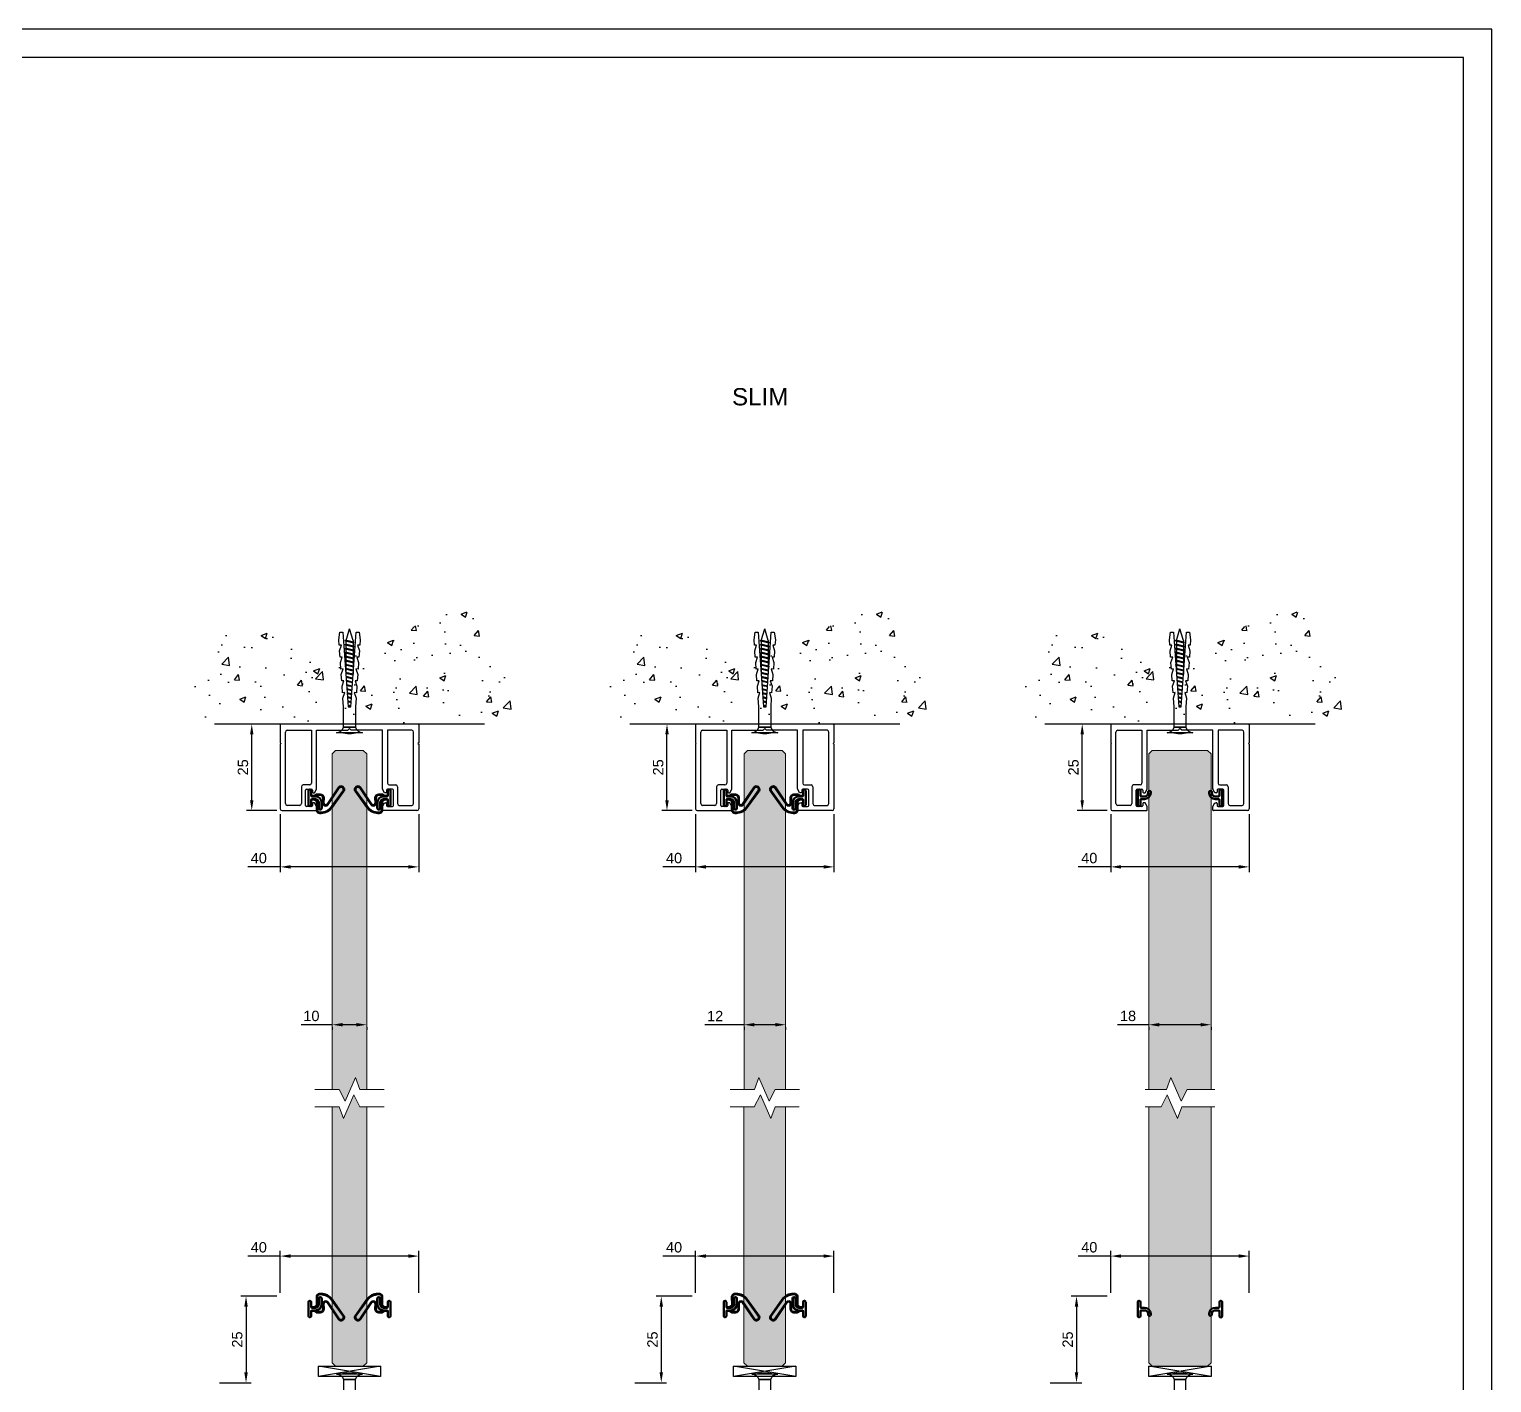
# Model space of a CAD drawing. Header units: millimetres. Extents: x 1915 to 2760, y 1145 to 1739.
# Drawn here: x 2337.8 to 2760.4, y 1347.7 to 1739 of the extents above; entities that cross this region are included whole.
import ezdxf

# ---------------------------------------------------------------- set-up
doc = ezdxf.new("R2010")
doc.units = ezdxf.units.MM
for name, color, linetype in [('48800_-_L2315', 7, 'Continuous'), ('48800_-_L3000', 7, 'Continuous'), ('Blocchi', 7, 'Continuous'), ('PARTENZA_VERTICA', 7, 'Continuous'), ('quote', 3, 'Continuous')]:
    doc.layers.add(name, color=color, linetype=linetype)
doc.layers.add('GLASS & JOINTS', color=250, linetype='Continuous', lineweight=13)
doc.layers.add('NOTES', color=7, linetype='Continuous', lineweight=15)
doc.layers.add('GLASS HATCH', color=7, linetype='Continuous', true_color=0xb8ffed, transparency=0.5)
doc.styles.get("Standard").update_dxf_attribs({"font": 'arial.ttf'})
doc.dimstyles.new('ISO-25$0', dxfattribs={"dimtxt": 3, "dimasz": 3, "dimexe": 1.5, "dimexo": 1.5, "dimgap": 1, "dimtad": 1, "dimtxsty": 'Standard', "dimcen": 2.5, "dimadec": 0, "dimazin": 0, "dimtfac": 1, "dimtmove": 0, "dimatfit": 3, "dimfxl": 1, "dimarcsym": 0})

# ---------------------------------------------------------------- blocks, each defined once
blk = doc.blocks.new('*D12')
at = {"layer": 'Defpoints', "color": 0, "transparency": 16777216}
for p in [(2544.35, 1451.99), (2556.35, 1451.99), (2556.35, 1451.21)]:
    blk.add_point(p, dxfattribs=at)
at = {"layer": 'quote', "color": 0, "lineweight": -2, "transparency": 16777216}
for p, q in [((2544.35, 1451.21), (2533, 1451.21)), ((2544.35, 1450.49), (2544.35, 1449.71)), ((2553.35, 1451.21), (2547.35, 1451.21)), ((2556.35, 1450.49), (2556.35, 1449.71))]:
    blk.add_line(p, q, dxfattribs=at)
at = {"layer": 'quote', "color": 0, "transparency": 16777216}
for points in [[(2547.35, 1451.71), (2547.35, 1450.71), (2544.35, 1451.21)], [(2553.35, 1451.71), (2553.35, 1450.71), (2556.35, 1451.21)]]:
    blk.add_solid(points, dxfattribs=at)
at = {"layer": 'quote', "color": 0, "transparency": 16777216, "insert": (2535.99, 1453.71), "char_height": 3, "attachment_point": 5}
blk.add_mtext('12', dxfattribs=at)
blk = doc.blocks.new('tassello')
at = {"color": 3}
blk.add_lwpolyline([(3, 0), (-3, 0, -0.340122), (-1.38, -1.25), (1.38, -1.25, -0.340122)], format="xyb", close=True, dxfattribs=at)
blk.add_lwpolyline([(1.87, 0, 0.133333), (-1.88, 0)], format="xyb", dxfattribs=at)
blk.add_lwpolyline([(1.38, -1.25), (-1.38, -1.25), (-1.38, -6), (-1.51, -8), (-1.1, -9.28), (-1.6, -9.24), (-1.71, -10.74), (-1.29, -12.02), (-1.79, -11.99), (-1.9, -13.48), (-1.49, -14.76), (-1.99, -14.73), (-2.09, -16.23), (-1.68, -17.51), (-2.18, -17.47), (-2.28, -18.97), (-1.87, -20.25), (-2.37, -20.22), (-2.46, -21.46), (-2.2, -23.23), (-1.51, -23.28), (-0.3, -6), (0.3, -6), (1.51, -23.28), (2.2, -23.23), (2.46, -21.46), (2.37, -20.22), (1.87, -20.25), (2.28, -18.97), (2.18, -17.47), (1.68, -17.51), (2.09, -16.23), (1.99, -14.73), (1.49, -14.76), (1.9, -13.48), (1.79, -11.99), (1.29, -12.02), (1.71, -10.74), (1.6, -9.24), (1.1, -9.28), (1.51, -8), (1.38, -6)], close=True, dxfattribs=at)
at = {"color": 8}
for points in [[(0.31, -6.22), (-0.32, -6.38)], [(0.3, -6.02), (-0.31, -6.17)], [(0.57, -9.87), (-0.59, -10.16)], [(0.55, -9.67), (-0.57, -9.95)], [(0.5, -8.96), (-0.52, -9.21)], [(0.49, -8.76), (-0.51, -9)], [(0.44, -8.05), (-0.46, -8.27)], [(0.43, -7.85), (-0.44, -8.06)], [(0.38, -7.14), (-0.39, -7.32)], [(0.36, -6.93), (-0.38, -7.11)], [(0.81, -13.32), (-0.84, -13.73)], [(0.76, -12.61), (-0.79, -12.99)], [(0.75, -12.41), (-0.77, -12.78)], [(0.7, -11.7), (-0.72, -12.05)], [(0.68, -11.5), (-0.71, -11.84)], [(0.63, -10.79), (-0.65, -11.1)], [(0.62, -10.59), (-0.64, -10.89)], [(0.92, -15.36), (-0.93, -15.81)], [(0.92, -16.29), (-0.93, -16.74)], [(0.89, -14.44), (-0.92, -14.88)], [(0.92, -15.15), (-0.93, -15.61)], [(0.92, -16.08), (-0.93, -16.53)], [(0.87, -14.24), (-0.9, -14.67)], [(0.82, -13.53), (-0.85, -13.94)], [(-0.82, -13.72), (-0.82, -13.55)], [(-0.82, -14.65), (-0.82, -13.93)], [(-0.82, -15.58), (-0.82, -14.86)], [(-0.82, -16.51), (-0.82, -15.79)], [(-0.82, -17.44), (-0.82, -16.72)], [(0.83, -14.25), (0.83, -13.55)], [(0.83, -15.18), (0.83, -14.45)], [(0.83, -16.11), (0.83, -15.38)], [(0.83, -17.03), (0.83, -16.31)], [(0.92, -17.22), (-0.93, -17.67)], [(0.92, -18.14), (-0.93, -18.6)], [(0.92, -19.07), (-0.93, -19.53)], [(0.92, -20), (-0.93, -20.45)], [(0.92, -17.01), (-0.93, -17.46)], [(0.92, -17.94), (-0.93, -18.39)], [(0.92, -18.87), (-0.93, -19.32)], [(0.92, -19.8), (-0.93, -20.25)], [(-0.82, -18.37), (-0.82, -17.64)], [(-0.82, -19.3), (-0.82, -18.57)], [(-0.82, -20.22), (-0.82, -19.5)], [(0.83, -17.96), (0.83, -17.24)], [(0.83, -18.89), (0.83, -18.17)], [(0.83, -19.82), (0.83, -19.1)], [(0.83, -20.75), (0.83, -20.03)], [(0.92, -20.93), (-0.93, -21.38)], [(0.92, -20.72), (-0.93, -21.18)], [(-0.82, -21.15), (-0.82, -20.43)], [(-0.8, -21.35), (0, -24.04)], [(0.83, -21.29), (0, -24.04)], [(0.83, -21.29), (0.83, -20.95)]]:
    blk.add_lwpolyline(points, dxfattribs=at)
for points in [[(-0.93, -15.61, 0.243659), (-0.93, -15.81)], [(-0.93, -16.53, 0.243659), (-0.93, -16.74)], [(0.92, -15.36, 0.243659), (0.92, -15.15)], [(0.92, -16.29, 0.243659), (0.92, -16.08)], [(-0.93, -17.46, 0.243659), (-0.93, -17.67)], [(-0.93, -18.39, 0.243659), (-0.93, -18.6)], [(-0.93, -19.32, 0.243659), (-0.93, -19.53)], [(-0.93, -20.25, 0.243659), (-0.93, -20.45)], [(0.92, -17.22, 0.243659), (0.92, -17.01)], [(0.92, -18.14, 0.243659), (0.92, -17.94)], [(0.92, -19.07, 0.243659), (0.92, -18.87)], [(0.92, -20, 0.243659), (0.92, -19.8)], [(-0.93, -21.18, 0.243659), (-0.93, -21.38)], [(0.92, -20.93, 0.243659), (0.92, -20.72)]]:
    blk.add_lwpolyline(points, format="xyb", dxfattribs=at)
blk = doc.blocks.new('48800')
at = {"layer": '48800_-_L3000', "linetype": 'Continuous', "lineweight": 5}
h = blk.add_hatch(dxfattribs=at)
h.set_pattern_fill('LINE', color=3, scale=2, angle=45, style=0)
h.set_pattern_definition([(45, (-6239.775, -3270.2284), (-4.490128, 4.490128), [])])
edge = h.paths.add_edge_path()
edge.add_arc((9.4, 2.41), 0.897, 334.1295, 494.3643)
edge.add_line((8.77, 3.05), (5.44, -1.86))
edge.add_arc((4.92, -1.52), 0.632, 270, 326.6991, ccw=False)
edge.add_arc((5, -1.51), 0.64, 180.3129, 262.8679, ccw=False)
edge.add_line((4.36, -1.52), (4.39, -0.03))
edge.add_arc((3.39, -0.03), 1, 0, 90)
edge.add_line((3.39, 0.97), (2.4, 0.97))
edge.add_arc((2.4, 0.71), 0.253, 90, 120)
edge.add_line((2.27, 0.93), (1.59, 0.54))
edge.add_arc((1.47, 0.76), 0.253, 270, 300, ccw=False)
edge.add_line((1.47, 0.51), (1.01, 0.51))
edge.add_line((1.01, 0.51), (1.01, 0.41))
edge.add_line((1.01, 0.41), (1.47, 0.41))
edge.add_arc((1.47, 0.76), 0.353, 270, 300)
edge.add_line((1.64, 0.45), (2.32, 0.85))
edge.add_arc((2.4, 0.71), 0.153, 90, 120, ccw=False)
edge.add_line((2.4, 0.87), (3.39, 0.87))
edge.add_arc((3.39, -0.03), 0.9, 0.0699, 90, ccw=False)
edge.add_line((4.29, -0.03), (4.26, -1.51))
edge.add_arc((5, -1.51), 0.74, 180.2005, 263.35)
edge.add_arc((4.92, -1.52), 0.732, 269.5118, 326.6433)
edge.add_line((5.53, -1.92), (8.85, 2.99))
edge.add_arc((9.4, 2.41), 0.797, -25.2784, 133.6585, ccw=False)
edge.add_line((10.12, 2.07), (6.71, -2.69))
edge.add_arc((3.54, -0.42), 3.9, 270, 324.4343, ccw=False)
edge.add_line((3.54, -4.32), (3.25, -4.32))
edge.add_arc((3.27, -3.48), 0.839, 196.694, 268.7318, ccw=False)
edge.add_line((2.47, -3.72), (2.5, -1.15))
edge.add_arc((2.15, -1.15), 0.353, 359.8862, 420)
edge.add_line((2.32, -0.85), (1.64, -0.45))
edge.add_arc((1.47, -0.76), 0.353, 60, 90)
edge.add_line((1.47, -0.41), (1.01, -0.41))
edge.add_line((1.01, -0.41), (1.01, -0.51))
edge.add_line((1.01, -0.51), (1.47, -0.51))
edge.add_arc((1.47, -0.76), 0.253, 60, 90, ccw=False)
edge.add_line((1.59, -0.54), (2.27, -0.93))
edge.add_arc((2.15, -1.15), 0.253, 0, 60, ccw=False)
edge.add_line((2.4, -1.15), (2.37, -3.74))
edge.add_arc((3.27, -3.48), 0.939, 195.7327, 268.8012)
edge.add_line((3.25, -4.42), (3.54, -4.42))
edge.add_arc((3.54, -0.42), 4, 270, 324.4343)
edge.add_line((6.8, -2.75), (10.2, 2.02))
at = {"layer": '48800_-_L2315', "color": 3, "linetype": 'Continuous', "lineweight": 50}
for p, q in [((2.37, 0.86), (2.37, 0.81)), ((2.37, 0.38), (2.37, 0.33)), ((3.25, 0.87), (3.25, 0.82)), ((2.37, -0.45), (2.37, -0.5)), ((2.37, -0.81), (2.37, -0.88)), ((3.25, -0.09), (3.25, -0.17)), ((3.25, -3.38), (3.25, -3.43)), ((3.25, -4.27), (3.25, -4.32))]:
    blk.add_line(p, q, dxfattribs=at)
at = {"layer": '48800_-_L3000', "color": 3, "linetype": 'Continuous', "lineweight": 50}
for p, q in [((0, 2.02), (0, -2.02)), ((0.76, 0.63), (0.76, 2.02)), ((1.47, 0.51), (1.01, 0.51)), ((1.01, 0.51), (1.01, 0.41)), ((1.01, 0.41), (1.47, 0.41)), ((1.96, 0.38), (1.01, 0.38)), ((2.27, 0.93), (1.59, 0.54)), ((1.64, 0.45), (2.32, 0.85)), ((2.35, 0.8), (1.7, 0.43)), ((1.7, 0.43), (1.96, 0.43)), ((3.39, 0.97), (2.4, 0.97)), ((2.4, 0.87), (3.39, 0.87)), ((3.39, 0.82), (2.4, 0.82)), ((8.77, 3.05), (5.44, -1.86)), ((5.53, -1.92), (8.85, 2.99)), ((8.88, 2.95), (5.57, -1.95)), ((6.67, -2.66), (10.07, 2.09)), ((10.12, 2.07), (6.71, -2.69)), ((6.8, -2.75), (10.2, 2.02)), ((0.76, -2.02), (0.76, -0.63)), ((1.01, -0.38), (2, -0.38)), ((1.47, -0.41), (1.01, -0.41)), ((1.01, -0.41), (1.01, -0.51)), ((1.01, -0.51), (1.47, -0.51)), ((1.59, -0.54), (2.27, -0.93)), ((2.32, -0.85), (1.64, -0.45)), ((2, -0.43), (1.7, -0.43)), ((1.7, -0.43), (2.35, -0.8)), ((2.4, -1.15), (2.37, -3.74)), ((2.47, -3.72), (2.5, -1.15)), ((2.55, -1.15), (2.52, -3.72)), ((2.95, -3.02), (2.95, -1.38)), ((3, -1.38), (3, -3.02)), ((3.76, -3.02), (3.76, -1.42)), ((3.81, -1.42), (3.81, -3.02)), ((4.21, -1.51), (4.24, -0.03)), ((4.29, -0.03), (4.26, -1.51)), ((4.36, -1.52), (4.39, -0.03)), ((3.25, -4.27), (3.54, -4.27)), ((3.54, -4.32), (3.25, -4.32)), ((3.25, -4.42), (3.54, -4.42))]:
    blk.add_line(p, q, dxfattribs=at)
for centre, radius, start, end in [((0.38, 2.02), 0.379, 0, 180), ((1.01, 0.63), 0.253, 180, 270), ((1.47, 0.76), 0.253, 270, 300), ((1.47, 0.76), 0.353, 270, 300), ((1.96, -1.42), 1.85, 0, 90), ((1.96, -1.42), 1.8, 0, 90), ((2.4, 0.71), 0.253, 90, 120), ((2.4, 0.71), 0.153, 90, 120), ((2.4, 0.71), 0.103, 90, 120), ((3.39, -0.03), 1, 0, 90), ((3.39, -0.03), 0.9, 0.0699, 90), ((3.39, -0.03), 0.85, 0.1094, 90), ((9.4, 2.41), 0.897, 334.1295, 134.3643), ((9.4, 2.41), 0.797, 334.7216, 133.6585), ((9.4, 2.41), 0.747, 335.0614, 133.2533), ((0.38, -2.02), 0.379, 180, 0), ((1.01, -0.63), 0.253, 90, 180), ((1.47, -0.76), 0.353, 60, 90), ((1.47, -0.76), 0.253, 60, 90), ((2, -1.38), 1, 0, 90), ((2, -1.38), 0.95, 0, 90), ((2.15, -1.15), 0.253, 0, 60), ((2.15, -1.15), 0.353, 359.8862, 60), ((2.15, -1.15), 0.403, 359.846, 60), ((3.27, -3.48), 0.939, 195.7327, 268.8012), ((3.27, -3.48), 0.839, 196.694, 268.7318), ((3.27, -3.48), 0.789, 197.2424, 268.6922), ((3.38, -3.02), 0.429, 180, 0), ((3.38, -3.02), 0.379, 180, 0), ((3.54, -0.42), 3.85, 270, 324.4343), ((3.54, -0.42), 3.9, 270, 324.4343), ((3.54, -0.42), 4, 270, 324.4343), ((5, -1.51), 0.79, 180.1525, 263.5452), ((5, -1.51), 0.74, 180.2005, 263.35), ((5, -1.51), 0.64, 180.3129, 262.8679), ((4.92, -1.52), 0.732, 269.5118, 326.6433), ((4.92, -1.52), 0.782, 269.3145, 326.6195), ((4.92, -1.52), 0.632, 270, 326.6991)]:
    blk.add_arc(centre, radius, start, end, dxfattribs=at)
at = {"layer": 'PARTENZA_VERTICA', "color": 3, "linetype": 'Continuous', "lineweight": 50}
for p, q in [((2.2, 0.72), (2.2, 0.77)), ((2.2, 0.36), (2.2, 0.41)), ((2.2, -0.45), (2.2, -0.4)), ((2.2, -0.77), (2.2, -0.72))]:
    blk.add_line(p, q, dxfattribs=at)
blk = doc.blocks.new('*D13')
at = {"layer": 'Defpoints', "color": 0, "transparency": 16777216}
for p in [(2661.32, 1451.99), (2679.32, 1451.99), (2679.32, 1451.21)]:
    blk.add_point(p, dxfattribs=at)
at = {"layer": 'quote', "color": 0, "lineweight": -2, "transparency": 16777216}
for p, q in [((2661.32, 1451.21), (2652.3, 1451.21)), ((2661.32, 1450.49), (2661.32, 1449.71)), ((2676.32, 1451.21), (2664.32, 1451.21)), ((2679.32, 1450.49), (2679.32, 1449.71))]:
    blk.add_line(p, q, dxfattribs=at)
at = {"layer": 'quote', "color": 0, "transparency": 16777216}
for points in [[(2664.32, 1451.71), (2664.32, 1450.71), (2661.32, 1451.21)], [(2676.32, 1451.71), (2676.32, 1450.71), (2679.32, 1451.21)]]:
    blk.add_solid(points, dxfattribs=at)
at = {"layer": 'quote', "color": 0, "transparency": 16777216, "insert": (2655.31, 1453.74), "char_height": 3, "attachment_point": 5}
blk.add_mtext('18', dxfattribs=at)
blk = doc.blocks.new('spessore 3mm')
at = {"layer": 'Blocchi', "color": 8}
for p, q in [((9, 3), (-9, 0)), ((9, 0), (-9, 3)), ((-9, 3), (9, 3)), ((-9, 0), (-9, 3)), ((9, 0), (-9, 0)), ((9, 3), (9, 0))]:
    blk.add_line(p, q, dxfattribs=at)
blk = doc.blocks.new('binario superiore Slim')
for p, q in [((19.8, 0), (-19.8, 0)), ((-20, -0.2), (-20, -5.39)), ((-18.5, -23), (-18.5, -2.3)), ((-18, -1.8), (-11, -1.8)), ((-11, -1.8), (-11, -17.1)), ((-9.5, -18.76), (-9.5, -1.8)), ((-9.5, -1.8), (-0.5, -1.8)), ((-0.5, -1.8), (0, -1.3)), ((0.5, -1.8), (0, -1.3)), ((9.5, -1.8), (0.5, -1.8)), ((9.5, -18.76), (9.5, -1.8)), ((18, -1.8), (11, -1.8)), ((11, -1.8), (11, -17.1)), ((18.5, -23), (18.5, -2.3)), ((20, -0.2), (20, -5.39)), ((-20, -5.39), (-19.79, -5.6)), ((-19.79, -5.6), (-20, -5.81)), ((-20, -5.81), (-20, -24.5)), ((20, -5.39), (19.79, -5.6)), ((19.79, -5.6), (20, -5.81)), ((20, -5.81), (20, -24.5)), ((-13.9, -18.1), (-13.9, -23)), ((-11.5, -17.6), (-13.4, -17.6)), ((-12.7, -23.5), (-12.7, -19.1)), ((-12.4, -18.8), (-11, -18.8)), ((-10.7, -19.1), (-10.7, -19.65)), ((-10.5, -19.85), (-10.08, -19.85)), ((-10.08, -19.85), (-9.52, -18.83)), ((10.07, -19.85), (9.52, -18.83)), ((10.5, -19.85), (10.07, -19.85)), ((10.7, -19.1), (10.7, -19.65)), ((12.4, -18.8), (11, -18.8)), ((11.5, -17.6), (13.4, -17.6)), ((12.7, -23.5), (12.7, -19.1)), ((13.9, -18.1), (13.9, -23)), ((-19.5, -25), (-9.65, -25)), ((-14.4, -23.5), (-18, -23.5)), ((-11, -23.8), (-12.4, -23.8)), ((-10.7, -22.95), (-10.7, -23.5)), ((-10.08, -22.75), (-10.5, -22.75)), ((-9.5, -23.8), (-10.08, -22.75)), ((-9.5, -24.85), (-9.5, -23.8)), ((9.5, -23.8), (10.07, -22.75)), ((9.5, -24.85), (9.5, -23.8)), ((19.5, -25), (9.65, -25)), ((10.07, -22.75), (10.5, -22.75)), ((10.7, -22.95), (10.7, -23.5)), ((11, -23.8), (12.4, -23.8)), ((14.4, -23.5), (18, -23.5))]:
    blk.add_line(p, q)
for centre, radius, start, end in [((-19.8, -0.2), 0.2, 90, 180), ((-18, -2.3), 0.5, 90, 180), ((18, -2.3), 0.5, 0, 90), ((19.8, -0.2), 0.2, 0, 90), ((-13.4, -18.1), 0.5, 90, 180), ((-12.4, -19.1), 0.3, 90, 180), ((-11.5, -17.1), 0.5, 270, 0), ((-11, -19.1), 0.3, 0, 90), ((-10.5, -19.65), 0.2, 180, 270), ((-9.65, -18.76), 0.15, 331.294, 360), ((9.65, -18.76), 0.15, 180, 208.706), ((10.5, -19.65), 0.2, 270, 0), ((11, -19.1), 0.3, 90, 180), ((11.5, -17.1), 0.5, 180, 270), ((12.4, -19.1), 0.3, 0, 90), ((13.4, -18.1), 0.5, 0, 90), ((-19.5, -24.5), 0.5, 180, 270), ((-18, -23), 0.5, 180, 270), ((-14.4, -23), 0.5, 270, 0), ((-12.4, -23.5), 0.3, 180, 270), ((-11, -23.5), 0.3, 270, 360), ((-10.5, -22.95), 0.2, 90, 180), ((-9.65, -24.85), 0.15, 270, 0), ((9.65, -24.85), 0.15, 180, 270), ((10.5, -22.95), 0.2, 0, 90), ((11, -23.5), 0.3, 180, 270), ((12.4, -23.5), 0.3, 270, 0), ((14.4, -23), 0.5, 180, 270), ((18, -23), 0.5, 270, 0), ((19.5, -24.5), 0.5, 270, 0)]:
    blk.add_arc(centre, radius, start, end)
blk = doc.blocks.new('Cartiglio A3')
at = {"color": 6}
for points in [[(0, 726.876), (0, 0), (1034.376, 0), (1034.376, 726.876)], [(10, 716.876), (10, 10), (1024.376, 10), (1024.376, 716.876)]]:
    blk.add_lwpolyline(points, close=True, dxfattribs=at)
blk = doc.blocks.new('*D32')
at = {"layer": 'Defpoints', "color": 0, "transparency": 16777216}
for p in [(2425.32, 1451.99), (2435.32, 1451.99), (2435.32, 1451.21)]:
    blk.add_point(p, dxfattribs=at)
at = {"layer": 'quote', "color": 0, "lineweight": -2, "transparency": 16777216}
for p, q in [((2425.32, 1451.21), (2416.31, 1451.21)), ((2425.32, 1450.49), (2425.32, 1449.71)), ((2432.32, 1451.21), (2428.32, 1451.21)), ((2435.32, 1450.49), (2435.32, 1449.71))]:
    blk.add_line(p, q, dxfattribs=at)
at = {"layer": 'quote', "color": 0, "transparency": 16777216}
for points in [[(2428.32, 1451.71), (2428.32, 1450.71), (2425.32, 1451.21)], [(2432.32, 1451.71), (2432.32, 1450.71), (2435.32, 1451.21)]]:
    blk.add_solid(points, dxfattribs=at)
at = {"layer": 'quote', "color": 0, "transparency": 16777216, "insert": (2419.31, 1453.74), "char_height": 3, "attachment_point": 5}
blk.add_mtext('10', dxfattribs=at)
blk = doc.blocks.new('GUARNIZIONE PANNELLO CIECO')
at = {"layer": '48800_-_L3000', "color": 3, "linetype": 'Continuous', "lineweight": 50}
for p, q in [((-2.02, 0), (2.02, 0)), ((-0.63, -0.76), (-2.02, -0.76)), ((-0.38, -1.96), (-0.38, -1.01)), ((0.38, -1.01), (0.38, -2)), ((2.02, -0.76), (0.63, -0.76)), ((1.38, -3), (1.59, -3)), ((1.59, -3.76), (1.42, -3.76))]:
    blk.add_line(p, q, dxfattribs=at)
for centre, radius, start, end in [((-2.02, -0.38), 0.379, 90, 270), ((-0.63, -1.01), 0.253, 0, 90), ((1.42, -1.96), 1.8, 180, 270), ((0.63, -1.01), 0.253, 90, 180), ((1.38, -2), 1, 180, 270), ((1.59, -3.38), 0.379, 270, 90), ((2.02, -0.38), 0.379, 270, 90)]:
    blk.add_arc(centre, radius, start, end, dxfattribs=at)
blk = doc.blocks.new('*D46')
at = {"layer": 'Defpoints', "color": 0, "transparency": 16777216}
for p in [(2410.32, 1384.33), (2410.32, 1372.21), (2450.32, 1372.21)]:
    blk.add_point(p, dxfattribs=at)
at = {"layer": 'quote', "color": 0, "lineweight": -2, "transparency": 16777216}
for p, q in [((2410.32, 1384.33), (2400.91, 1384.33)), ((2410.32, 1373.71), (2410.32, 1385.83)), ((2447.32, 1384.33), (2413.32, 1384.33)), ((2450.32, 1373.71), (2450.32, 1385.83))]:
    blk.add_line(p, q, dxfattribs=at)
at = {"layer": 'quote', "color": 0, "transparency": 16777216}
for points in [[(2413.32, 1384.83), (2413.32, 1383.83), (2410.32, 1384.33)], [(2447.32, 1384.83), (2447.32, 1383.83), (2450.32, 1384.33)]]:
    blk.add_solid(points, dxfattribs=at)
at = {"layer": 'quote', "color": 0, "transparency": 16777216, "insert": (2404.11, 1386.86), "char_height": 3, "attachment_point": 5}
blk.add_mtext('40', dxfattribs=at)
blk = doc.blocks.new('*D47')
at = {"layer": 'Defpoints', "color": 0, "transparency": 16777216}
for p in [(2410.82, 1372.71), (2391.29, 1347.71), (2400.42, 1347.71)]:
    blk.add_point(p, dxfattribs=at)
at = {"layer": 'quote', "color": 0, "lineweight": -2, "transparency": 16777216}
for p, q in [((2409.32, 1372.71), (2398.92, 1372.71)), ((2400.42, 1369.71), (2400.42, 1350.71)), ((2392.79, 1347.71), (2401.92, 1347.71))]:
    blk.add_line(p, q, dxfattribs=at)
at = {"layer": 'quote', "color": 0, "transparency": 16777216}
for points in [[(2399.92, 1369.71), (2400.92, 1369.71), (2400.42, 1372.71)], [(2399.92, 1350.71), (2400.92, 1350.71), (2400.42, 1347.71)]]:
    blk.add_solid(points, dxfattribs=at)
at = {"layer": 'quote', "color": 0, "transparency": 16777216, "insert": (2397.89, 1360.21), "char_height": 3, "attachment_point": 5, "rotation": 90}
blk.add_mtext('25', dxfattribs=at)
blk = doc.blocks.new('*D48')
at = {"layer": 'Defpoints', "color": 0, "transparency": 16777216}
for p in [(2530.32, 1384.33), (2530.32, 1372.21), (2570.32, 1372.21)]:
    blk.add_point(p, dxfattribs=at)
at = {"layer": 'quote', "color": 0, "lineweight": -2, "transparency": 16777216}
for p, q in [((2530.32, 1384.33), (2520.91, 1384.33)), ((2530.32, 1373.71), (2530.32, 1385.83)), ((2567.32, 1384.33), (2533.32, 1384.33)), ((2570.32, 1373.71), (2570.32, 1385.83))]:
    blk.add_line(p, q, dxfattribs=at)
at = {"layer": 'quote', "color": 0, "transparency": 16777216}
for points in [[(2533.32, 1384.83), (2533.32, 1383.83), (2530.32, 1384.33)], [(2567.32, 1384.83), (2567.32, 1383.83), (2570.32, 1384.33)]]:
    blk.add_solid(points, dxfattribs=at)
at = {"layer": 'quote', "color": 0, "transparency": 16777216, "insert": (2524.11, 1386.86), "char_height": 3, "attachment_point": 5}
blk.add_mtext('40', dxfattribs=at)
blk = doc.blocks.new('*D49')
at = {"layer": 'Defpoints', "color": 0, "transparency": 16777216}
for p in [(2530.82, 1372.71), (2511.29, 1347.71), (2520.42, 1347.71)]:
    blk.add_point(p, dxfattribs=at)
at = {"layer": 'quote', "color": 0, "lineweight": -2, "transparency": 16777216}
for p, q in [((2529.32, 1372.71), (2518.92, 1372.71)), ((2520.42, 1369.71), (2520.42, 1350.71)), ((2512.79, 1347.71), (2521.92, 1347.71))]:
    blk.add_line(p, q, dxfattribs=at)
at = {"layer": 'quote', "color": 0, "transparency": 16777216}
for points in [[(2519.92, 1369.71), (2520.92, 1369.71), (2520.42, 1372.71)], [(2519.92, 1350.71), (2520.92, 1350.71), (2520.42, 1347.71)]]:
    blk.add_solid(points, dxfattribs=at)
at = {"layer": 'quote', "color": 0, "transparency": 16777216, "insert": (2517.89, 1360.21), "char_height": 3, "attachment_point": 5, "rotation": 90}
blk.add_mtext('25', dxfattribs=at)
blk = doc.blocks.new('*D50')
at = {"layer": 'Defpoints', "color": 0, "transparency": 16777216}
for p in [(2650.32, 1384.33), (2650.32, 1372.21), (2690.32, 1372.21)]:
    blk.add_point(p, dxfattribs=at)
at = {"layer": 'quote', "color": 0, "lineweight": -2, "transparency": 16777216}
for p, q in [((2650.32, 1384.33), (2640.91, 1384.33)), ((2650.32, 1373.71), (2650.32, 1385.83)), ((2687.32, 1384.33), (2653.32, 1384.33)), ((2690.32, 1373.71), (2690.32, 1385.83))]:
    blk.add_line(p, q, dxfattribs=at)
at = {"layer": 'quote', "color": 0, "transparency": 16777216}
for points in [[(2653.32, 1384.83), (2653.32, 1383.83), (2650.32, 1384.33)], [(2687.32, 1384.83), (2687.32, 1383.83), (2690.32, 1384.33)]]:
    blk.add_solid(points, dxfattribs=at)
at = {"layer": 'quote', "color": 0, "transparency": 16777216, "insert": (2644.11, 1386.86), "char_height": 3, "attachment_point": 5}
blk.add_mtext('40', dxfattribs=at)
blk = doc.blocks.new('*D51')
at = {"layer": 'Defpoints', "color": 0, "transparency": 16777216}
for p in [(2650.82, 1372.71), (2631.29, 1347.71), (2640.42, 1347.71)]:
    blk.add_point(p, dxfattribs=at)
at = {"layer": 'quote', "color": 0, "lineweight": -2, "transparency": 16777216}
for p, q in [((2649.32, 1372.71), (2638.92, 1372.71)), ((2640.42, 1369.71), (2640.42, 1350.71)), ((2632.79, 1347.71), (2641.92, 1347.71))]:
    blk.add_line(p, q, dxfattribs=at)
at = {"layer": 'quote', "color": 0, "transparency": 16777216}
for points in [[(2639.92, 1369.71), (2640.92, 1369.71), (2640.42, 1372.71)], [(2639.92, 1350.71), (2640.92, 1350.71), (2640.42, 1347.71)]]:
    blk.add_solid(points, dxfattribs=at)
at = {"layer": 'quote', "color": 0, "transparency": 16777216, "insert": (2637.89, 1360.21), "char_height": 3, "attachment_point": 5, "rotation": 90}
blk.add_mtext('25', dxfattribs=at)
blk = doc.blocks.new('*D52')
at = {"layer": 'Defpoints', "color": 0, "transparency": 16777216}
for p in [(2402.07, 1538.12), (2410.82, 1538.12), (2410.82, 1513.12)]:
    blk.add_point(p, dxfattribs=at)
at = {"layer": 'quote', "color": 0, "lineweight": -2, "transparency": 16777216}
for p, q in [((2409.32, 1538.12), (2400.57, 1538.12)), ((2402.07, 1516.12), (2402.07, 1535.12)), ((2409.32, 1513.12), (2400.57, 1513.12))]:
    blk.add_line(p, q, dxfattribs=at)
at = {"layer": 'quote', "color": 0, "transparency": 16777216}
for points in [[(2401.57, 1535.12), (2402.57, 1535.12), (2402.07, 1538.12)], [(2401.57, 1516.12), (2402.57, 1516.12), (2402.07, 1513.12)]]:
    blk.add_solid(points, dxfattribs=at)
at = {"layer": 'quote', "color": 0, "transparency": 16777216, "insert": (2399.54, 1525.62), "char_height": 3, "attachment_point": 5, "rotation": 90}
blk.add_mtext('25', dxfattribs=at)
blk = doc.blocks.new('*D53')
at = {"layer": 'Defpoints', "color": 0, "transparency": 16777216}
for p in [(2410.32, 1513.62), (2450.32, 1513.62), (2450.32, 1496.84)]:
    blk.add_point(p, dxfattribs=at)
at = {"layer": 'quote', "color": 0, "lineweight": -2, "transparency": 16777216}
for p, q in [((2410.32, 1512.12), (2410.32, 1495.34)), ((2450.32, 1512.12), (2450.32, 1495.34)), ((2410.32, 1496.84), (2400.91, 1496.84)), ((2447.32, 1496.84), (2413.32, 1496.84))]:
    blk.add_line(p, q, dxfattribs=at)
at = {"layer": 'quote', "color": 0, "transparency": 16777216}
for points in [[(2413.32, 1497.34), (2413.32, 1496.34), (2410.32, 1496.84)], [(2447.32, 1497.34), (2447.32, 1496.34), (2450.32, 1496.84)]]:
    blk.add_solid(points, dxfattribs=at)
at = {"layer": 'quote', "color": 0, "transparency": 16777216, "insert": (2404.11, 1499.37), "char_height": 3, "attachment_point": 5}
blk.add_mtext('40', dxfattribs=at)
blk = doc.blocks.new('*D54')
at = {"layer": 'Defpoints', "color": 0, "transparency": 16777216}
for p in [(2522.07, 1538.12), (2530.82, 1538.12), (2530.82, 1513.12)]:
    blk.add_point(p, dxfattribs=at)
at = {"layer": 'quote', "color": 0, "lineweight": -2, "transparency": 16777216}
for p, q in [((2529.32, 1538.12), (2520.57, 1538.12)), ((2522.07, 1516.12), (2522.07, 1535.12)), ((2529.32, 1513.12), (2520.57, 1513.12))]:
    blk.add_line(p, q, dxfattribs=at)
at = {"layer": 'quote', "color": 0, "transparency": 16777216}
for points in [[(2521.57, 1535.12), (2522.57, 1535.12), (2522.07, 1538.12)], [(2521.57, 1516.12), (2522.57, 1516.12), (2522.07, 1513.12)]]:
    blk.add_solid(points, dxfattribs=at)
at = {"layer": 'quote', "color": 0, "transparency": 16777216, "insert": (2519.54, 1525.62), "char_height": 3, "attachment_point": 5, "rotation": 90}
blk.add_mtext('25', dxfattribs=at)
blk = doc.blocks.new('*D55')
at = {"layer": 'Defpoints', "color": 0, "transparency": 16777216}
for p in [(2530.32, 1513.62), (2570.32, 1513.62), (2570.32, 1496.84)]:
    blk.add_point(p, dxfattribs=at)
at = {"layer": 'quote', "color": 0, "lineweight": -2, "transparency": 16777216}
for p, q in [((2530.32, 1512.12), (2530.32, 1495.34)), ((2570.32, 1512.12), (2570.32, 1495.34)), ((2530.32, 1496.84), (2520.91, 1496.84)), ((2567.32, 1496.84), (2533.32, 1496.84))]:
    blk.add_line(p, q, dxfattribs=at)
at = {"layer": 'quote', "color": 0, "transparency": 16777216}
for points in [[(2533.32, 1497.34), (2533.32, 1496.34), (2530.32, 1496.84)], [(2567.32, 1497.34), (2567.32, 1496.34), (2570.32, 1496.84)]]:
    blk.add_solid(points, dxfattribs=at)
at = {"layer": 'quote', "color": 0, "transparency": 16777216, "insert": (2524.11, 1499.37), "char_height": 3, "attachment_point": 5}
blk.add_mtext('40', dxfattribs=at)
blk = doc.blocks.new('*D56')
at = {"layer": 'Defpoints', "color": 0, "transparency": 16777216}
for p in [(2642.07, 1538.12), (2650.82, 1538.12), (2650.82, 1513.12)]:
    blk.add_point(p, dxfattribs=at)
at = {"layer": 'quote', "color": 0, "lineweight": -2, "transparency": 16777216}
for p, q in [((2649.32, 1538.12), (2640.57, 1538.12)), ((2642.07, 1516.12), (2642.07, 1535.12)), ((2649.32, 1513.12), (2640.57, 1513.12))]:
    blk.add_line(p, q, dxfattribs=at)
at = {"layer": 'quote', "color": 0, "transparency": 16777216}
for points in [[(2641.57, 1535.12), (2642.57, 1535.12), (2642.07, 1538.12)], [(2641.57, 1516.12), (2642.57, 1516.12), (2642.07, 1513.12)]]:
    blk.add_solid(points, dxfattribs=at)
at = {"layer": 'quote', "color": 0, "transparency": 16777216, "insert": (2639.54, 1525.62), "char_height": 3, "attachment_point": 5, "rotation": 90}
blk.add_mtext('25', dxfattribs=at)
blk = doc.blocks.new('*D57')
at = {"layer": 'Defpoints', "color": 0, "transparency": 16777216}
for p in [(2650.32, 1513.62), (2690.32, 1513.62), (2690.32, 1496.84)]:
    blk.add_point(p, dxfattribs=at)
at = {"layer": 'quote', "color": 0, "lineweight": -2, "transparency": 16777216}
for p, q in [((2650.32, 1512.12), (2650.32, 1495.34)), ((2690.32, 1512.12), (2690.32, 1495.34)), ((2650.32, 1496.84), (2640.91, 1496.84)), ((2687.32, 1496.84), (2653.32, 1496.84))]:
    blk.add_line(p, q, dxfattribs=at)
at = {"layer": 'quote', "color": 0, "transparency": 16777216}
for points in [[(2653.32, 1497.34), (2653.32, 1496.34), (2650.32, 1496.84)], [(2687.32, 1497.34), (2687.32, 1496.34), (2690.32, 1496.84)]]:
    blk.add_solid(points, dxfattribs=at)
at = {"layer": 'quote', "color": 0, "transparency": 16777216, "insert": (2644.11, 1499.37), "char_height": 3, "attachment_point": 5}
blk.add_mtext('40', dxfattribs=at)

msp = doc.modelspace()

# ---------------------------------------------------------------- hatches: boundary and pattern name
h = msp.add_hatch()
h.set_pattern_fill('AR-CONC', color=256, scale=0.1)
h.set_pattern_definition([(50, (-54.392, 167.635), (18.21847, -1.59391), [1.905, -20.955]), (355, (-54.392, 167.635), (-3.52434, 19.10568), [1.524, -16.76406]), (100.45144, (-52.874, 167.502), (14.69412, 17.51178), [1.619, -17.80902]), (46.1842, (-54.392, 172.715), (27.1079, -4.20423), [2.8575, -31.4325]), (96.6356, (-52.133, 172.365), (23.74041, 24.74261), [2.4285, -26.71356]), (351.1842, (-54.392, 172.715), (23.7404, 24.7426), [2.286, -25.14597]), (21, (-51.852, 171.445), (15.16144, -10.22652), [1.905, -20.955]), (326, (-51.852, 171.445), (6.1802, 18.4188), [1.524, -16.764]), (71.45144, (-50.589, 170.593), (21.34164, 8.19228), [1.619, -17.80899]), (37.5, (-54.392, 167.635), (0.30886, 8.455504), [0, -16.5608, 0, -17.018, 0, -16.8275]), (7.5, (-54.392, 167.635), (6.681966, 10.018057), [0, -9.7028, 0, -16.1798, 0, -6.4135]), (327.5, (-60.0564, 167.635), (13.55906, -0.572874), [0, -6.35, 0, -19.812, 0, -26.289]), (317.5, (-62.596, 167.635), (14.81292, 2.54265), [0, -8.255, 0, -13.1572, 0, -18.669])])
edge = h.paths.add_edge_path()
edge.add_spline(control_points=[(2430.317, 1558.21), (2442.761, 1560.538), (2467.782, 1584.484), (2474.918, 1553.718), (2478.536, 1538.123)], knot_values=[66.530225, 66.530225, 66.530225, 66.530225, 101.7331283, 137.9242459, 137.9242459, 137.9242459, 137.9242459], degree=3, periodic=0)
edge.add_line((2478.536, 1538.123), (2430.317, 1538.123))
edge.add_line((2430.317, 1538.123), (2430.317, 1558.21))
edge = h.paths.add_edge_path()
edge.add_line((2430.317, 1538.123), (2382.099, 1538.123))
edge.add_spline(control_points=[(2382.099, 1538.123), (2386.433, 1552.635), (2394.211, 1578.682), (2416.745, 1557.097), (2428.3, 1557.832), (2430.317, 1558.21)], knot_values=[0, 0, 0, 0, 33.8878528, 60.8233097, 66.530225, 66.530225, 66.530225, 66.530225], degree=3, periodic=0)
edge.add_line((2430.317, 1558.21), (2430.317, 1538.123))
h = msp.add_hatch()
h.set_pattern_fill('AR-CONC', color=256, scale=0.1)
h.set_pattern_definition([(50, (65.608, 167.635), (18.21847, -1.59391), [1.905, -20.955]), (355, (65.608, 167.635), (-3.52434, 19.10568), [1.524, -16.76406]), (100.45144, (67.126, 167.502), (14.69412, 17.51178), [1.619, -17.80902]), (46.1842, (65.608, 172.715), (27.1079, -4.20423), [2.8575, -31.4325]), (96.6356, (67.867, 172.365), (23.74041, 24.74261), [2.4285, -26.71356]), (351.1842, (65.608, 172.715), (23.7404, 24.7426), [2.286, -25.14597]), (21, (68.148, 171.445), (15.16144, -10.22652), [1.905, -20.955]), (326, (68.148, 171.445), (6.1802, 18.4188), [1.524, -16.764]), (71.45144, (69.411, 170.593), (21.34164, 8.19228), [1.619, -17.80899]), (37.5, (65.608, 167.635), (0.30886, 8.455504), [0, -16.5608, 0, -17.018, 0, -16.8275]), (7.5, (65.608, 167.635), (6.681966, 10.018057), [0, -9.7028, 0, -16.1798, 0, -6.4135]), (327.5, (59.9436, 167.635), (13.55906, -0.572874), [0, -6.35, 0, -19.812, 0, -26.289]), (317.5, (57.404, 167.635), (14.81292, 2.54265), [0, -8.255, 0, -13.1572, 0, -18.669])])
edge = h.paths.add_edge_path()
edge.add_spline(control_points=[(2550.317, 1558.21), (2562.761, 1560.538), (2587.782, 1584.484), (2594.918, 1553.718), (2598.536, 1538.123)], knot_values=[66.530225, 66.530225, 66.530225, 66.530225, 101.7331283, 137.9242459, 137.9242459, 137.9242459, 137.9242459], degree=3, periodic=0)
edge.add_line((2598.536, 1538.123), (2550.317, 1538.123))
edge.add_line((2550.317, 1538.123), (2550.317, 1558.21))
edge = h.paths.add_edge_path()
edge.add_line((2550.317, 1538.123), (2502.099, 1538.123))
edge.add_spline(control_points=[(2502.099, 1538.123), (2506.433, 1552.635), (2514.211, 1578.682), (2536.745, 1557.097), (2548.3, 1557.832), (2550.317, 1558.21)], knot_values=[0, 0, 0, 0, 33.8878528, 60.8233097, 66.530225, 66.530225, 66.530225, 66.530225], degree=3, periodic=0)
edge.add_line((2550.317, 1558.21), (2550.317, 1538.123))
h = msp.add_hatch()
h.set_pattern_fill('AR-CONC', color=256, scale=0.1)
h.set_pattern_definition([(50, (185.608, 167.635), (18.21847, -1.59391), [1.905, -20.955]), (355, (185.608, 167.635), (-3.52434, 19.10568), [1.524, -16.76406]), (100.45144, (187.126, 167.502), (14.69412, 17.51178), [1.619, -17.80902]), (46.1842, (185.608, 172.715), (27.1079, -4.20423), [2.8575, -31.4325]), (96.6356, (187.867, 172.365), (23.74041, 24.74261), [2.4285, -26.71356]), (351.1842, (185.608, 172.715), (23.7404, 24.7426), [2.286, -25.14597]), (21, (188.148, 171.445), (15.16144, -10.22652), [1.905, -20.955]), (326, (188.148, 171.445), (6.1802, 18.4188), [1.524, -16.764]), (71.45144, (189.411, 170.593), (21.34164, 8.19228), [1.619, -17.80899]), (37.5, (185.608, 167.635), (0.30886, 8.455504), [0, -16.5608, 0, -17.018, 0, -16.8275]), (7.5, (185.608, 167.635), (6.681966, 10.018057), [0, -9.7028, 0, -16.1798, 0, -6.4135]), (327.5, (179.9436, 167.635), (13.55906, -0.572874), [0, -6.35, 0, -19.812, 0, -26.289]), (317.5, (177.404, 167.635), (14.81292, 2.54265), [0, -8.255, 0, -13.1572, 0, -18.669])])
edge = h.paths.add_edge_path()
edge.add_spline(control_points=[(2670.317, 1558.21), (2682.761, 1560.538), (2707.782, 1584.484), (2714.918, 1553.718), (2718.536, 1538.123)], knot_values=[66.530225, 66.530225, 66.530225, 66.530225, 101.7331283, 137.9242459, 137.9242459, 137.9242459, 137.9242459], degree=3, periodic=0)
edge.add_line((2718.536, 1538.123), (2670.317, 1538.123))
edge.add_line((2670.317, 1538.123), (2670.317, 1558.21))
edge = h.paths.add_edge_path()
edge.add_line((2670.317, 1538.123), (2622.099, 1538.123))
edge.add_spline(control_points=[(2622.099, 1538.123), (2626.433, 1552.635), (2634.211, 1578.682), (2656.745, 1557.097), (2668.3, 1557.832), (2670.317, 1558.21)], knot_values=[0, 0, 0, 0, 33.8878528, 60.8233097, 66.530225, 66.530225, 66.530225, 66.530225], degree=3, periodic=0)
edge.add_line((2670.317, 1558.21), (2670.317, 1538.123))
at = {"layer": 'GLASS & JOINTS'}
h = msp.add_hatch(dxfattribs=at)
h.set_pattern_fill('LEGNO5', color=44, scale=5, pattern_type=2)
h.set_pattern_definition([(333.4349, (11.035, 490.0572), (-4.9999958, 5.0000065), [0.67082, -10.50952]), (284.5742, (11.635, 489.75717), (-34.9999644584, 135.0000110433), [2.58312, -255.72871]), (252.4744, (12.285, 492.25717), (-25.000041342, -79.999984564), [0.996245, -98.62805]), (315, (11.985, 491.307), (5.0000015, -1e-15), [1.27279, -5.798275]), (270, (12.885, 490.407), (5, -5), [0.95, -4.05]), (309.0939, (12.885, 489.45717), (45.000040157, -54.99996955), [2.061555, -101.01609]), (270, (14.185, 487.857), (5, -5), [0.6, -4.4]), (287.5256, (14.185, 492.25717), (-25.000041342, 79.999984564), [0.996245, -98.62805]), (303.6901, (14.485, 491.3072), (-5.0000067, 9.9999978), [1.081665, -16.94609]), (339.7751, (15.085, 490.40717), (54.999986322, -20.000041678), [1.012425, -100.22986])])
h.paths.add_polyline_path([(2661.317, 1432.517), (2666.405, 1432.517), (2667.655, 1435.951), (2670.655, 1429.082), (2672.405, 1432.517), (2679.317, 1432.517), (2679.317, 1529.523), (2678.317, 1530.523), (2662.317, 1530.523), (2661.317, 1529.523)])
h.paths.add_polyline_path([(2661.317, 1353.511), (2662.317, 1352.511), (2678.317, 1352.511), (2679.317, 1353.511), (2679.317, 1427.517), (2670.857, 1427.517), (2669.607, 1424.082), (2666.607, 1430.951), (2664.857, 1427.517), (2661.317, 1427.517)])
at = {"layer": 'GLASS HATCH'}
h = msp.add_hatch(color=256, dxfattribs=at)
h.dxf.hatch_style = 1
h.paths.add_polyline_path([(2425.317, 1432.517), (2427.299, 1432.517), (2429.049, 1429.082), (2432.049, 1435.951), (2433.299, 1432.517), (2435.317, 1432.517), (2435.317, 1529.523), (2434.317, 1530.523), (2426.317, 1530.523), (2425.317, 1529.523)])
h = msp.add_hatch(color=256, dxfattribs=at)
h.dxf.hatch_style = 1
h.paths.add_polyline_path([(2555.353, 1530.523), (2556.353, 1529.523), (2556.353, 1432.517), (2553.371, 1432.517), (2551.621, 1429.082), (2548.621, 1435.951), (2547.371, 1432.517), (2544.353, 1432.517), (2544.353, 1529.523), (2545.353, 1530.523)])
h = msp.add_hatch(color=256, dxfattribs=at)
h.dxf.hatch_style = 1
h.paths.add_polyline_path([(2435.317, 1427.517), (2433.299, 1427.517), (2431.549, 1430.951), (2428.549, 1424.082), (2427.299, 1427.517), (2425.317, 1427.517), (2425.317, 1353.511), (2426.317, 1352.511), (2434.317, 1352.511), (2435.317, 1353.511)])
h = msp.add_hatch(color=256, dxfattribs=at)
h.dxf.hatch_style = 1
h.paths.add_polyline_path([(2545.317, 1352.511), (2544.317, 1353.511), (2544.317, 1427.517), (2547.299, 1427.517), (2549.049, 1430.951), (2552.049, 1424.082), (2553.299, 1427.517), (2556.317, 1427.517), (2556.317, 1353.511), (2555.317, 1352.511)])

# ---------------------------------------------------------------- linework, layer by layer
for p, q in [((2469.344, 1538.123), (2391.291, 1538.123)), ((2589.344, 1538.123), (2511.291, 1538.123)), ((2709.344, 1538.123), (2631.291, 1538.123))]:
    msp.add_line(p, q)
at = {"layer": 'GLASS & JOINTS'}
for points in [[(2435.317, 1432.517), (2435.317, 1529.523), (2434.317, 1530.523), (2426.317, 1530.523), (2425.317, 1529.523), (2425.317, 1432.517)], [(2544.353, 1432.517), (2544.353, 1529.523), (2545.353, 1530.523), (2555.353, 1530.523), (2556.353, 1529.523), (2556.353, 1432.517)], [(2440.299, 1432.517), (2433.299, 1432.517), (2432.049, 1435.951), (2429.049, 1429.082), (2427.299, 1432.517), (2420.299, 1432.517)], [(2540.371, 1432.517), (2547.371, 1432.517), (2548.621, 1435.951), (2551.621, 1429.082), (2553.371, 1432.517), (2560.371, 1432.517)], [(2420.299, 1427.517), (2427.299, 1427.517), (2428.549, 1424.082), (2431.549, 1430.951), (2433.299, 1427.517), (2440.299, 1427.517)], [(2560.299, 1427.517), (2553.299, 1427.517), (2552.049, 1424.082), (2549.049, 1430.951), (2547.299, 1427.517), (2540.299, 1427.517)], [(2435.317, 1427.517), (2435.317, 1353.511), (2434.317, 1352.511), (2426.317, 1352.511), (2425.317, 1353.511), (2425.317, 1427.517)], [(2556.317, 1427.517), (2556.317, 1353.511), (2555.317, 1352.511), (2545.317, 1352.511), (2544.317, 1353.511), (2544.317, 1427.517)]]:
    msp.add_lwpolyline(points, dxfattribs=at)
at = {"layer": 'GLASS & JOINTS', "color": 44}
for points in [[(2661.317, 1432.517), (2661.317, 1529.523), (2662.317, 1530.523), (2678.317, 1530.523), (2679.317, 1529.523), (2679.317, 1432.517)], [(2661.317, 1427.517), (2661.317, 1353.511), (2662.317, 1352.511), (2678.317, 1352.511), (2679.317, 1353.511), (2679.317, 1427.517)]]:
    msp.add_lwpolyline(points, dxfattribs=at)
at = {"layer": 'NOTES', "color": 44, "linetype": 'Continuous'}
for points in [[(2660.229, 1432.517), (2666.405, 1432.517), (2667.655, 1435.951), (2670.655, 1429.082), (2672.405, 1432.517), (2680.405, 1432.517)], [(2680.405, 1427.517), (2670.857, 1427.517), (2669.607, 1424.082), (2666.607, 1430.951), (2664.857, 1427.517), (2660.229, 1427.517)]]:
    msp.add_lwpolyline(points, dxfattribs=at)

# ---------------------------------------------------------------- block references
at = {"xscale": 0.8171957802981612, "yscale": 0.8171957802981612, "zscale": 0.8171957802981612}
msp.add_blockref('Cartiglio A3', (1915.128, 1144.982), dxfattribs=at)
for p in [(2418.474, 1516.823), (2538.474, 1516.823)]:
    msp.add_blockref('48800', p)
at = {"xscale": -1}
for p in [(2442.161, 1516.823), (2562.161, 1516.823)]:
    msp.add_blockref('48800', p, dxfattribs=at)
for name, p, rotation in [('GUARNIZIONE PANNELLO CIECO', (2658.117, 1516.823), 90.00000000000001), ('48800', (2442.161, 1369.011), 180), ('48800', (2562.161, 1369.011), 180), ('GUARNIZIONE PANNELLO CIECO', (2682.511, 1369.011), 270)]:
    msp.add_blockref(name, p, dxfattribs=dict(rotation=rotation))
for name, p, rotation in [('GUARNIZIONE PANNELLO CIECO', (2682.511, 1516.823), 270), ('48800', (2418.474, 1369.011), 180), ('48800', (2538.474, 1369.011), 180), ('GUARNIZIONE PANNELLO CIECO', (2658.117, 1369.011), 90)]:
    msp.add_blockref(name, p, dxfattribs=dict(at, rotation=rotation))
at = {"layer": 'Blocchi', "xscale": -1.25, "yscale": 1.25, "zscale": 1.25, "rotation": 180}
for p in [(2430.317, 1535.623), (2550.317, 1535.623), (2670.317, 1535.623)]:
    msp.add_blockref('tassello', p, dxfattribs=at)
at = {"layer": 'Blocchi'}
for name, p in [('binario superiore Slim', (2430.317, 1538.123)), ('binario superiore Slim', (2550.317, 1538.123)), ('binario superiore Slim', (2670.317, 1538.123)), ('spessore 3mm', (2430.317, 1349.511)), ('spessore 3mm', (2550.317, 1349.511)), ('spessore 3mm', (2670.317, 1349.511))]:
    msp.add_blockref(name, p, dxfattribs=at)
at = {"layer": 'Blocchi', "xscale": 1.25, "yscale": 1.25, "zscale": 1.25}
for p in [(2430.317, 1350.211), (2550.317, 1350.211), (2670.317, 1350.211)]:
    msp.add_blockref('tassello', p, dxfattribs=at)

# ---------------------------------------------------------------- texts
at = {"layer": 'quote'}
msp.add_text('SLIM', height=5, dxfattribs=at).set_placement((2540.853, 1630.241))

# ---------------------------------------------------------------- dimensions: what is measured, and where the dimension line sits
for base, p1, p2, picture, middle in [((2402.068, 1538.123), (2410.817, 1513.123), (2410.817, 1538.123), '*D52', (2399.536, 1525.623)), ((2522.068, 1538.123), (2530.817, 1513.123), (2530.817, 1538.123), '*D54', (2519.536, 1525.623)), ((2642.068, 1538.123), (2650.817, 1513.123), (2650.817, 1538.123), '*D56', (2639.536, 1525.623)), ((2400.417, 1347.711), (2410.817, 1372.711), (2391.291, 1347.711), '*D47', (2397.885, 1360.211)), ((2520.417, 1347.711), (2530.817, 1372.711), (2511.291, 1347.711), '*D49', (2517.885, 1360.211)), ((2640.417, 1347.711), (2650.817, 1372.711), (2631.291, 1347.711), '*D51', (2637.885, 1360.211))]:
    dim = msp.add_linear_dim(base=base, p1=p1, p2=p2, angle=90, dimstyle='ISO-25$0', dxfattribs=at)
    dim.commit()
    dim.dimension.update_dxf_attribs({"geometry": picture, "text_midpoint": middle})
for base, p1, p2, picture, middle in [((2450.317, 1496.841), (2410.317, 1513.623), (2450.317, 1513.623), '*D53', (2404.113, 1496.841)), ((2570.317, 1496.841), (2530.317, 1513.623), (2570.317, 1513.623), '*D55', (2524.113, 1496.841)), ((2690.317, 1496.841), (2650.317, 1513.623), (2690.317, 1513.623), '*D57', (2644.113, 1496.841)), ((2556.353, 1451.207), (2544.353, 1451.994), (2556.353, 1451.994), '*D12', (2535.991, 1451.207)), ((2679.317, 1451.207), (2661.317, 1451.994), (2679.317, 1451.994), '*D13', (2655.307, 1451.207)), ((2410.317, 1384.328), (2450.317, 1372.211), (2410.317, 1372.211), '*D46', (2404.113, 1384.328)), ((2530.317, 1384.328), (2570.317, 1372.211), (2530.317, 1372.211), '*D48', (2524.113, 1384.328)), ((2650.317, 1384.328), (2690.317, 1372.211), (2650.317, 1372.211), '*D50', (2644.113, 1384.328))]:
    dim = msp.add_linear_dim(base=base, p1=p1, p2=p2, dimstyle='ISO-25$0', dxfattribs=at)
    dim.commit()
    dim.dimension.update_dxf_attribs({"geometry": picture, "text_midpoint": middle, "dimtype": 160})
dim = msp.add_linear_dim(base=(2435.317, 1451.207), p1=(2425.317, 1451.994), p2=(2435.317, 1451.994), angle=180, dimstyle='ISO-25$0', dxfattribs=at)
dim.commit()
dim.dimension.update_dxf_attribs({"geometry": '*D32', "text_midpoint": (2419.315, 1451.207), "dimtype": 160})

doc.saveas('drawing.dxf')
